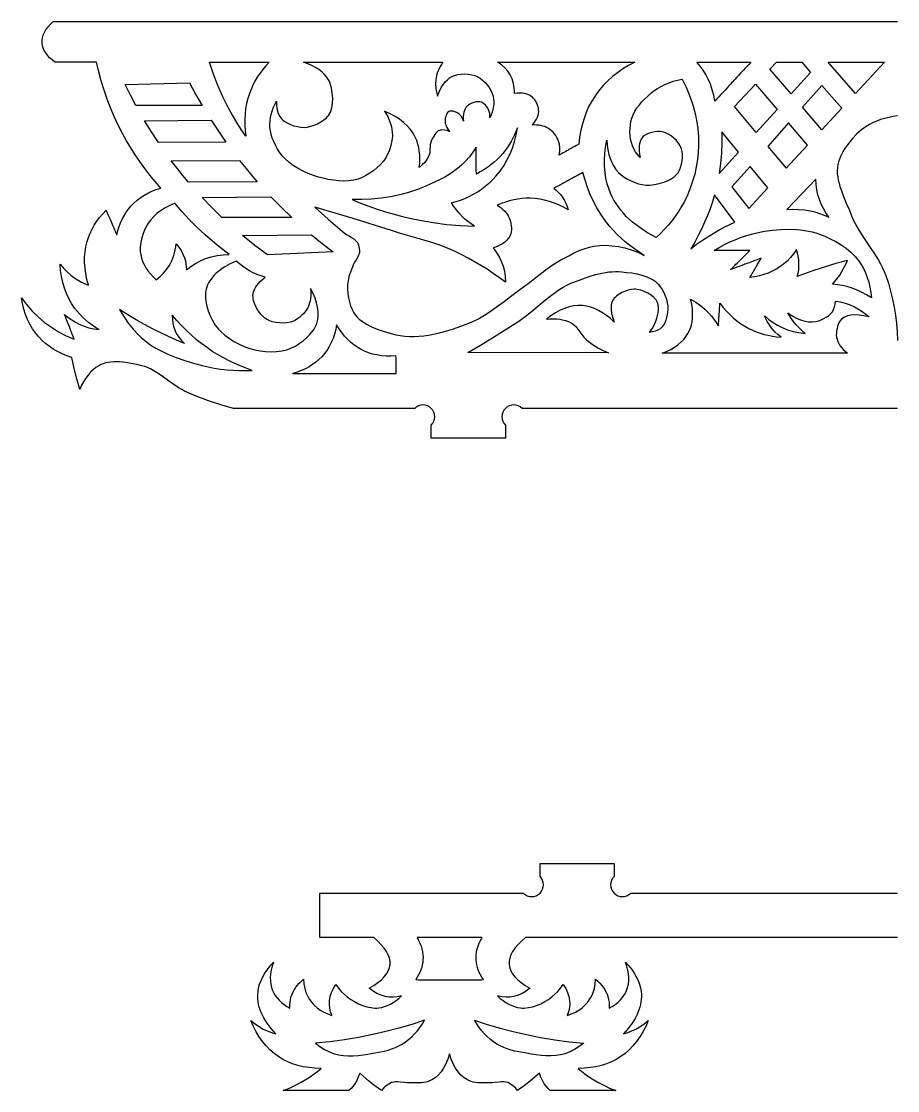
# Model space of a CAD drawing. Header units: millimetres. Extents: x 189 to 581, y 67 to 416.
# Drawn here: x 299.5 to 388.2, y 67.2 to 175.5 of the extents above; entities that cross this region are included whole.
import ezdxf

# ---------------------------------------------------------------- set-up
doc = ezdxf.new("R2010")
doc.units = ezdxf.units.MM
doc.layers.get('0').update_dxf_attribs({"linetype": 'CONTINUOUS', "true_color": 0xffffff})

msp = doc.modelspace()

# ---------------------------------------------------------------- linework, layer by layer
at = {"linetype": 'CONTINUOUS', "true_color": 0xffffff}
for points in [[(388.22, 136.28), (350.19, 136.28), (350, 136.43), (349.79, 136.54), (349.57, 136.61), (349.35, 136.63), (349.12, 136.61), (348.9, 136.54), (348.69, 136.43), (348.5, 136.28), (348.35, 136.09), (348.24, 135.89), (348.18, 135.67), (348.16, 135.44), (348.18, 135.21), (348.24, 134.99), (348.35, 134.79), (348.5, 134.6), (348.5, 134.6), (348.5, 133.28), (341, 133.28), (341, 134.6), (341.16, 134.79), (341.27, 134.99), (341.33, 135.21), (341.35, 135.44), (341.33, 135.67), (341.27, 135.89), (341.16, 136.09), (341, 136.28), (340.82, 136.43), (340.61, 136.54), (340.39, 136.61), (340.16, 136.63), (339.94, 136.61), (339.71, 136.54), (339.51, 136.43), (339.32, 136.28), (339.32, 136.28), (320.97, 136.28), (319.69, 136.63), (318.44, 137.04), (317.21, 137.51), (316.02, 138.04), (315.74, 138.19), (315.46, 138.34), (314.93, 138.69), (314.41, 139.06), (313.89, 139.44), (313.36, 139.81), (312.83, 140.13), (312.56, 140.28), (312.28, 140.41), (312, 140.52), (311.71, 140.6), (311.18, 140.73), (310.61, 140.84), (310.03, 140.93), (309.44, 140.99), (308.86, 140.99), (308.57, 140.97), (308.3, 140.94), (308.04, 140.88), (307.79, 140.81), (307.55, 140.72), (307.33, 140.6), (307.04, 140.41), (306.76, 140.19), (306.5, 139.94), (306.25, 139.65), (306.02, 139.34), (305.8, 138.99), (305.6, 138.62), (305.41, 138.21), (305.11, 139.27), (304.85, 140.33), (304.62, 141.44), (304.11, 141.62), (303.62, 141.82), (303.16, 142.05), (302.72, 142.29), (302.32, 142.57), (301.93, 142.86), (301.58, 143.18), (301.25, 143.52), (300.92, 143.92), (300.62, 144.34), (300.35, 144.8), (300.12, 145.28), (299.92, 145.79), (299.74, 146.33), (299.6, 146.89), (299.5, 147.49), (300.03, 146.79), (300.59, 146.14), (301.2, 145.54), (301.85, 144.99), (302.54, 144.49), (303.27, 144.04), (304.04, 143.64), (304.85, 143.29), (304.74, 143.57), (304.65, 143.8), (304.58, 143.99), (304.52, 144.14), (304.47, 144.27), (304.43, 144.37), (304.36, 144.53), (304.3, 144.7), (304.26, 144.8), (304.21, 144.92), (304.15, 145.07), (304.08, 145.26), (303.99, 145.5), (303.88, 145.78), (304.23, 145.49), (304.59, 145.24), (304.97, 145.01), (305.36, 144.81), (305.84, 144.61), (306.34, 144.45), (306.85, 144.33), (307.39, 144.26), (307.01, 144.48), (306.65, 144.72), (306.31, 144.98), (305.98, 145.24), (305.68, 145.52), (305.4, 145.81), (305.13, 146.12), (304.88, 146.43), (304.57, 146.9), (304.29, 147.4), (304.05, 147.92), (303.85, 148.46), (303.69, 149.03), (303.56, 149.63), (303.47, 150.25), (303.42, 150.89), (303.76, 150.49), (304.13, 150.12), (304.51, 149.78), (304.92, 149.47), (305.25, 149.26), (305.59, 149.07), (305.94, 148.9), (306.31, 148.74), (306.14, 149.33), (306.02, 149.91), (305.94, 150.48), (305.9, 151.04), (305.9, 151.59), (305.94, 152.12), (306.03, 152.65), (306.15, 153.16), (306.29, 153.59), (306.46, 154.01), (306.65, 154.42), (306.88, 154.82), (307.14, 155.22), (307.42, 155.6), (307.73, 155.98), (308.08, 156.36), (308.2, 156.07), (308.3, 155.84), (308.38, 155.65), (308.45, 155.5), (308.5, 155.37), (308.54, 155.27), (308.62, 155.11), (308.69, 154.94), (308.73, 154.84), (308.78, 154.71), (308.85, 154.56), (308.93, 154.37), (309.03, 154.14), (309.15, 153.86), (309.26, 154.28), (309.39, 154.68), (309.54, 155.07), (309.71, 155.44), (309.9, 155.79), (310.1, 156.13), (310.33, 156.44), (310.58, 156.74), (310.87, 157.05), (311.19, 157.33), (311.54, 157.6), (311.9, 157.84), (312.3, 158.06), (312.71, 158.26), (313.15, 158.43), (313.61, 158.59), (313.05, 159.24), (312.51, 159.9), (311.99, 160.57), (311.49, 161.26), (311.02, 161.95), (310.57, 162.66), (310.14, 163.38), (309.73, 164.12), (309.3, 164.96), (308.9, 165.82), (308.53, 166.7), (308.18, 167.59), (307.87, 168.5), (307.59, 169.42), (307.33, 170.36), (307.11, 171.32), (302.9, 171.32), (302.62, 171.55), (302.36, 171.78), (302.15, 172.02), (301.97, 172.26), (301.82, 172.5), (301.71, 172.74), (301.64, 172.99), (301.6, 173.24), (301.6, 173.51), (301.63, 173.78), (301.71, 174.05), (301.83, 174.32), (301.99, 174.6), (302.19, 174.88), (302.44, 175.17), (302.72, 175.45), (388.22, 175.45)], [(322.23, 163.82), (321.75, 164.52), (321.3, 165.23), (320.88, 165.95), (320.47, 166.68), (319.91, 167.8), (319.4, 168.95), (318.94, 170.12), (318.54, 171.32), (324.58, 171.32), (324.24, 170.95), (323.93, 170.57), (323.65, 170.19), (323.38, 169.8), (323.15, 169.39), (322.93, 168.99), (322.75, 168.57), (322.58, 168.14), (322.42, 167.64), (322.3, 167.13), (322.2, 166.6), (322.14, 166.07), (322.12, 165.52), (322.12, 164.97), (322.16, 164.4), (322.23, 163.82), (322.23, 163.82), (322.23, 163.82)], [(341.63, 167.87), (341.76, 168.22), (341.9, 168.55), (342.06, 168.85), (342.23, 169.11), (342.42, 169.35), (342.63, 169.55), (342.85, 169.73), (343.08, 169.87), (343.36, 169.99), (343.68, 170.07), (344.02, 170.11), (344.38, 170.13), (344.74, 170.11), (345.09, 170.05), (345.41, 169.97), (345.7, 169.85), (345.95, 169.7), (346.2, 169.51), (346.44, 169.28), (346.66, 169.02), (346.86, 168.75), (347.03, 168.46), (347.16, 168.17), (347.25, 167.88), (347.3, 167.63), (347.33, 167.37), (347.32, 167.11), (347.3, 166.84), (347.24, 166.56), (347.17, 166.27), (347.07, 165.98), (346.94, 165.68), (346.94, 165.91), (346.92, 166.13), (346.87, 166.34), (346.79, 166.53), (346.66, 166.76), (346.49, 166.97), (346.29, 167.15), (346.19, 167.22), (346.09, 167.27), (345.92, 167.32), (345.73, 167.32), (345.53, 167.3), (345.32, 167.25), (345.11, 167.17), (344.92, 167.08), (344.76, 166.98), (344.62, 166.86), (344.51, 166.74), (344.42, 166.59), (344.35, 166.43), (344.29, 166.25), (344.26, 166.05), (344.24, 165.84), (344.23, 165.61), (344.25, 165.36), (344.15, 165.63), (344.03, 165.85), (343.87, 166.04), (343.69, 166.18), (343.59, 166.23), (343.48, 166.28), (343.22, 166.35), (343.09, 166.37), (342.97, 166.37), (342.86, 166.36), (342.77, 166.33), (342.68, 166.26), (342.61, 166.17), (342.55, 166.06), (342.5, 165.93), (342.42, 165.66), (342.4, 165.52), (342.4, 165.4), (342.4, 165.26), (342.42, 165.12), (342.46, 164.98), (342.51, 164.84), (342.58, 164.7), (342.67, 164.56), (342.77, 164.42), (342.89, 164.29), (342.6, 164.4), (342.33, 164.46), (342.08, 164.47), (341.85, 164.42), (341.71, 164.36), (341.58, 164.26), (341.47, 164.14), (341.36, 164), (341.16, 163.68), (341, 163.37), (340.94, 163.19), (340.9, 162.99), (340.88, 162.78), (340.87, 162.57), (340.86, 162.36), (340.84, 162.15), (340.8, 161.96), (340.73, 161.77), (340.56, 161.47), (340.34, 161.18), (340.09, 160.92), (339.79, 160.67), (339.83, 161.1), (339.84, 161.52), (339.83, 161.92), (339.79, 162.31), (339.73, 162.68), (339.64, 163.04), (339.53, 163.39), (339.38, 163.72), (339.16, 164.13), (338.88, 164.52), (338.56, 164.89), (338.2, 165.23), (337.79, 165.55), (337.33, 165.84), (336.83, 166.11), (336.28, 166.35), (336.44, 166.09), (336.59, 165.83), (336.71, 165.56), (336.82, 165.3), (336.9, 165.03), (336.97, 164.77), (337.02, 164.5), (337.05, 164.23), (337.06, 163.91), (337.03, 163.58), (336.98, 163.24), (336.91, 162.9), (336.81, 162.57), (336.69, 162.24), (336.55, 161.94), (336.4, 161.66), (336.16, 161.3), (335.87, 160.96), (335.53, 160.65), (335.17, 160.35), (334.79, 160.09), (334.39, 159.85), (333.99, 159.66), (333.59, 159.5), (333.13, 159.38), (332.64, 159.31), (332.13, 159.29), (331.61, 159.31), (331.09, 159.37), (330.57, 159.46), (330.07, 159.57), (329.59, 159.69), (329.07, 159.86), (328.54, 160.06), (328.02, 160.29), (327.51, 160.56), (327.02, 160.86), (326.57, 161.2), (326.17, 161.56), (325.99, 161.76), (325.82, 161.96), (325.61, 162.26), (325.4, 162.58), (325.22, 162.92), (325.05, 163.28), (324.9, 163.64), (324.79, 164.01), (324.71, 164.37), (324.67, 164.73), (324.66, 165.06), (324.68, 165.38), (324.72, 165.71), (324.79, 166.04), (324.88, 166.38), (325, 166.71), (325.15, 167.05), (325.32, 167.39), (325.33, 166.93), (325.39, 166.51), (325.5, 166.14), (325.67, 165.81), (325.76, 165.68), (325.86, 165.57), (325.98, 165.46), (326.12, 165.35), (326.42, 165.17), (326.75, 165.01), (327.1, 164.89), (327.46, 164.8), (327.8, 164.75), (328.13, 164.73), (328.45, 164.76), (328.79, 164.84), (329.15, 164.95), (329.49, 165.1), (329.82, 165.28), (330.12, 165.48), (330.38, 165.7), (330.49, 165.81), (330.59, 165.93), (330.7, 166.09), (330.79, 166.28), (330.86, 166.48), (330.92, 166.71), (331, 167.18), (331.02, 167.69), (330.98, 168.2), (330.9, 168.7), (330.84, 168.93), (330.77, 169.15), (330.68, 169.36), (330.59, 169.54), (330.4, 169.83), (330.17, 170.1), (329.91, 170.35), (329.61, 170.58), (329.28, 170.79), (328.9, 170.99), (328.49, 171.16), (328.05, 171.32), (342.17, 171.32), (342.03, 171.1), (341.9, 170.88), (341.79, 170.66), (341.69, 170.44), (341.6, 170.22), (341.54, 169.99), (341.48, 169.77), (341.45, 169.54), (341.42, 169.13), (341.45, 168.71), (341.52, 168.29), (341.63, 167.87), (341.63, 167.87), (341.63, 167.87)], [(355.93, 163.02), (355.71, 162.89), (355.52, 162.79), (355.37, 162.71), (355.25, 162.64), (355.15, 162.59), (355.07, 162.54), (354.94, 162.47), (354.81, 162.39), (354.73, 162.35), (354.63, 162.29), (354.51, 162.23), (354.36, 162.14), (354.17, 162.04), (353.95, 161.91), (354.01, 162.3), (354.02, 162.66), (353.98, 163.01), (353.89, 163.34), (353.82, 163.53), (353.72, 163.71), (353.61, 163.89), (353.48, 164.06), (353.33, 164.23), (353.18, 164.38), (353.02, 164.51), (352.86, 164.62), (352.68, 164.72), (352.5, 164.8), (352.31, 164.86), (352.1, 164.91), (351.89, 164.94), (351.67, 164.96), (351.44, 164.97), (351.2, 164.95), (351.37, 165.15), (351.52, 165.35), (351.64, 165.55), (351.74, 165.75), (351.81, 165.95), (351.86, 166.14), (351.88, 166.34), (351.87, 166.53), (351.85, 166.69), (351.8, 166.86), (351.74, 167.04), (351.66, 167.21), (351.57, 167.37), (351.47, 167.52), (351.36, 167.66), (351.24, 167.77), (351.08, 167.9), (350.89, 168.01), (350.69, 168.09), (350.47, 168.15), (350.24, 168.19), (349.98, 168.2), (349.71, 168.19), (349.42, 168.16), (349.42, 168.43), (349.4, 168.69), (349.37, 168.94), (349.32, 169.18), (349.26, 169.41), (349.18, 169.63), (349.09, 169.85), (348.98, 170.05), (348.74, 170.41), (348.44, 170.74), (348.1, 171.04), (347.7, 171.32), (361.6, 171.32), (360.98, 170.99), (360.4, 170.64), (359.86, 170.26), (359.34, 169.86), (358.87, 169.44), (358.43, 168.99), (358.02, 168.52), (357.65, 168.02), (357.31, 167.49), (357, 166.93), (356.73, 166.34), (356.5, 165.73), (356.3, 165.09), (356.14, 164.43), (356.02, 163.74), (355.93, 163.02), (355.93, 163.02), (355.93, 163.02)], [(369.7, 167.38), (369.6, 167.97), (369.45, 168.54), (369.26, 169.09), (369.03, 169.62), (368.79, 170.07), (368.52, 170.5), (368.21, 170.92), (367.88, 171.32), (373.36, 171.32), (373.14, 171.08), (372.94, 170.87), (372.76, 170.68), (372.6, 170.5), (372.46, 170.34), (372.32, 170.2), (372.1, 169.96), (371.92, 169.77), (371.77, 169.61), (371.65, 169.47), (371.53, 169.35), (371.41, 169.22), (371.29, 169.09), (371.14, 168.93), (370.96, 168.73), (370.74, 168.49), (370.61, 168.35), (370.46, 168.2), (370.3, 168.02), (370.12, 167.83), (369.92, 167.62), (369.7, 167.38), (369.7, 167.38), (369.7, 167.38)], [(378.51, 171.32), (379.4, 170.29), (377.44, 168.12), (375.29, 170.63), (375.94, 171.32), (378.51, 171.32), (378.51, 171.32), (378.51, 171.32)], [(383.94, 168.14), (381.2, 171.32), (386.9, 171.32), (383.94, 168.14), (383.94, 168.14), (383.94, 168.14)], [(317.79, 166.94), (311.1, 166.94), (310.55, 168), (310.01, 169.08), (316.51, 169.23), (317.14, 168.08), (317.79, 166.94), (317.79, 166.94), (317.79, 166.94)], [(362.14, 161.68), (361.9, 161.96), (361.69, 162.25), (361.52, 162.55), (361.37, 162.86), (361.26, 163.19), (361.18, 163.53), (361.13, 163.89), (361.12, 164.25), (361.13, 164.62), (361.16, 164.98), (361.22, 165.32), (361.31, 165.65), (361.44, 166), (361.61, 166.35), (361.82, 166.69), (362.07, 167.01), (362.33, 167.32), (362.61, 167.62), (362.91, 167.9), (363.2, 168.15), (363.54, 168.41), (363.89, 168.65), (364.27, 168.87), (364.66, 169.06), (365.07, 169.24), (365.49, 169.39), (365.94, 169.52), (366.4, 169.62), (366.81, 168.79), (367.16, 167.95), (367.45, 167.11), (367.69, 166.28), (367.87, 165.44), (367.99, 164.6), (368.06, 163.76), (368.07, 162.93), (368.03, 162.2), (367.95, 161.47), (367.83, 160.73), (367.67, 160), (367.46, 159.27), (367.22, 158.56), (366.94, 157.88), (366.63, 157.22), (366.35, 156.72), (366.06, 156.24), (365.74, 155.77), (365.39, 155.3), (365.02, 154.85), (364.63, 154.41), (364.22, 153.99), (363.78, 153.57), (363.33, 153.81), (362.9, 154.05), (362.49, 154.31), (362.1, 154.58), (361.73, 154.85), (361.38, 155.13), (361.05, 155.42), (360.74, 155.72), (360.45, 156.03), (360.19, 156.35), (359.94, 156.68), (359.71, 157.01), (359.5, 157.35), (359.31, 157.71), (359.15, 158.07), (359, 158.44), (358.82, 159), (358.68, 159.58), (358.59, 160.17), (358.54, 160.79), (358.54, 161.42), (358.57, 162.08), (358.65, 162.75), (358.78, 163.44), (358.81, 162.93), (358.88, 162.44), (358.97, 161.99), (359.11, 161.56), (359.27, 161.17), (359.47, 160.81), (359.7, 160.47), (359.96, 160.17), (360.23, 159.93), (360.54, 159.7), (360.87, 159.49), (361.24, 159.3), (361.61, 159.14), (361.99, 159.02), (362.36, 158.93), (362.72, 158.89), (363.14, 158.89), (363.6, 158.94), (364.08, 159.03), (364.55, 159.17), (364.99, 159.35), (365.2, 159.46), (365.4, 159.58), (365.57, 159.7), (365.73, 159.84), (365.87, 159.98), (365.99, 160.14), (366.12, 160.39), (366.24, 160.68), (366.33, 160.99), (366.4, 161.33), (366.44, 161.66), (366.44, 161.99), (366.41, 162.3), (366.34, 162.57), (366.28, 162.71), (366.21, 162.85), (366.04, 163.12), (365.82, 163.39), (365.56, 163.64), (365.29, 163.86), (365, 164.05), (364.7, 164.19), (364.56, 164.24), (364.42, 164.27), (364.18, 164.3), (363.91, 164.3), (363.63, 164.27), (363.34, 164.21), (363.07, 164.14), (362.82, 164.03), (362.6, 163.91), (362.43, 163.76), (362.3, 163.59), (362.19, 163.39), (362.11, 163.16), (362.06, 162.92), (362.04, 162.64), (362.05, 162.35), (362.08, 162.02), (362.14, 161.68), (362.14, 161.68), (362.14, 161.68)], [(373.84, 169.1), (376.01, 166.54), (373.9, 164.21), (371.7, 166.85), (373.84, 169.1), (373.84, 169.1), (373.84, 169.1)], [(380.54, 164.47), (378.59, 166.76), (380.56, 168.97), (382.58, 166.67), (380.54, 164.47), (380.54, 164.47), (380.54, 164.47)], [(388.22, 165.88), (387.77, 165.82), (387.33, 165.74), (386.91, 165.64), (386.5, 165.52), (386.11, 165.37), (385.73, 165.21), (385.37, 165.02), (385.02, 164.82), (384.78, 164.65), (384.55, 164.47), (384.31, 164.27), (384.08, 164.06), (383.64, 163.6), (383.23, 163.11), (382.87, 162.58), (382.71, 162.31), (382.56, 162.04), (382.43, 161.77), (382.32, 161.5), (382.23, 161.23), (382.17, 160.96), (382.12, 160.66), (382.1, 160.35), (382.11, 160.04), (382.15, 159.72), (382.21, 159.39), (382.29, 159.07), (382.38, 158.73), (382.49, 158.4), (382.75, 157.73), (383.02, 157.06), (383.3, 156.41), (383.56, 155.78), (383.73, 155.38), (383.92, 154.99), (384.13, 154.61), (384.35, 154.23), (384.82, 153.49), (385.31, 152.76), (385.81, 152.03), (386.27, 151.28), (386.48, 150.9), (386.68, 150.52), (386.86, 150.13), (387.02, 149.73), (387.28, 148.95), (387.51, 148.16), (387.71, 147.35), (387.88, 146.54), (388.01, 145.71), (388.11, 144.87), (388.18, 144.02), (388.22, 143.15)], [(320.2, 163.24), (313.38, 163.18), (312.67, 164.27), (311.98, 165.39), (318.71, 165.45), (319.44, 164.33), (320.2, 163.24), (320.2, 163.24), (320.2, 163.24)], [(349.72, 164.69), (349.43, 163.97), (349.08, 163.3), (348.69, 162.67), (348.24, 162.08), (347.96, 161.77), (347.67, 161.47), (347.36, 161.19), (347.03, 160.93), (346.69, 160.67), (346.33, 160.43), (345.96, 160.21), (345.57, 160), (345.57, 160.16), (345.56, 160.31), (345.56, 160.56), (345.56, 160.77), (345.56, 160.93), (345.56, 161.07), (345.56, 161.18), (345.56, 161.27), (345.56, 161.36), (345.56, 161.44), (345.56, 161.54), (345.56, 161.65), (345.56, 161.78), (345.56, 161.95), (345.56, 162.15), (345.56, 162.41), (345.56, 162.55), (345.56, 162.71), (345.22, 162.22), (344.86, 161.76), (344.47, 161.32), (344.06, 160.91), (343.67, 160.57), (343.26, 160.25), (342.82, 159.96), (342.36, 159.69), (341.89, 159.44), (341.41, 159.21), (340.46, 158.77), (339.59, 158.43), (338.7, 158.13), (337.8, 157.89), (336.87, 157.69), (335.93, 157.55), (334.96, 157.45), (333.98, 157.41), (332.98, 157.42), (333.82, 157.07), (334.67, 156.75), (335.52, 156.46), (336.37, 156.18), (337.23, 155.93), (338.09, 155.71), (338.96, 155.5), (339.84, 155.32), (341.2, 155.09), (342.57, 154.91), (343.96, 154.79), (345.36, 154.72), (345.03, 154.95), (344.71, 155.19), (344.41, 155.45), (344.13, 155.72), (343.84, 156.04), (343.56, 156.38), (343.3, 156.73), (343.06, 157.1), (343.52, 157.22), (343.97, 157.37), (344.4, 157.53), (344.82, 157.72), (345.2, 157.92), (345.58, 158.13), (345.94, 158.37), (346.29, 158.63), (346.63, 158.91), (346.96, 159.19), (347.26, 159.49), (347.55, 159.8), (347.96, 160.3), (348.33, 160.83), (348.66, 161.4), (348.96, 161.99), (349.21, 162.62), (349.42, 163.28), (349.59, 163.97), (349.72, 164.69), (349.72, 164.69), (349.72, 164.69)], [(379.1, 162.93), (377.18, 165.17), (375.08, 162.8), (376.92, 160.59), (379.1, 162.93), (379.1, 162.93), (379.1, 162.93)], [(370.15, 160.05), (372.1, 162.22), (370.41, 164.26), (370.42, 163.19), (370.38, 162.13), (370.29, 161.08), (370.15, 160.05), (370.15, 160.05), (370.15, 160.05)], [(323.38, 159.22), (316.43, 159.17), (315.86, 159.85), (315.26, 160.59), (314.68, 161.35), (321.59, 161.37), (322.25, 160.55), (322.93, 159.73), (323.38, 159.22), (323.38, 159.22), (323.38, 159.22)], [(356.36, 160.16), (356.19, 160.07), (356.03, 159.98), (355.88, 159.9), (355.75, 159.83), (355.53, 159.71), (355.35, 159.61), (355.21, 159.53), (355.09, 159.47), (354.99, 159.41), (354.89, 159.36), (354.8, 159.31), (354.7, 159.26), (354.58, 159.19), (354.43, 159.11), (354.25, 159.01), (354.03, 158.89), (353.9, 158.82), (353.76, 158.74), (353.6, 158.66), (353.42, 158.56), (353.66, 158.36), (353.87, 158.15), (354.07, 157.92), (354.25, 157.68), (354.44, 157.38), (354.61, 157.06), (354.75, 156.72), (354.87, 156.37), (354.39, 156.64), (353.91, 156.87), (353.44, 157.06), (352.96, 157.23), (352.47, 157.36), (351.99, 157.45), (351.51, 157.52), (351.02, 157.55), (350.6, 157.55), (350.19, 157.52), (349.77, 157.47), (349.35, 157.39), (348.93, 157.3), (348.5, 157.17), (348.08, 157.02), (347.66, 156.85), (347.87, 156.72), (348.07, 156.58), (348.25, 156.43), (348.41, 156.28), (348.55, 156.11), (348.68, 155.94), (348.79, 155.76), (348.88, 155.57), (348.96, 155.39), (349.01, 155.19), (349.06, 154.98), (349.09, 154.77), (349.11, 154.55), (349.11, 154.34), (349.09, 154.15), (349.04, 153.97), (348.95, 153.73), (348.82, 153.51), (348.65, 153.31), (348.45, 153.12), (348.2, 152.95), (347.92, 152.79), (347.61, 152.65), (347.25, 152.53), (347.5, 152.21), (347.72, 151.88), (347.92, 151.54), (348.08, 151.19), (348.27, 150.69), (348.4, 150.17), (348.48, 149.63), (348.5, 149.06), (347.9, 149.51), (347.28, 149.94), (346.66, 150.36), (346.03, 150.75), (345.39, 151.13), (344.74, 151.49), (344.09, 151.83), (343.42, 152.16), (342.65, 152.49), (341.86, 152.79), (341.05, 153.07), (340.24, 153.32), (338.6, 153.79), (337.78, 154.03), (336.96, 154.28), (333.09, 155.49), (329.2, 156.66), (330.57, 155.43), (331.97, 154.22), (332.19, 154.05), (332.43, 153.9), (332.68, 153.75), (332.93, 153.59), (333.16, 153.43), (333.36, 153.26), (333.52, 153.06), (333.58, 152.95), (333.63, 152.83), (333.68, 152.65), (333.71, 152.46), (333.72, 152.27), (333.72, 152.08), (333.69, 151.93), (333.64, 151.79), (333.57, 151.64), (333.49, 151.5), (333.32, 151.23), (333.24, 151.08), (333.17, 150.94), (332.98, 150.51), (332.81, 150.07), (332.66, 149.63), (332.61, 149.41), (332.57, 149.19), (332.53, 148.78), (332.52, 148.36), (332.55, 147.93), (332.62, 147.49), (332.71, 147.07), (332.83, 146.67), (332.99, 146.29), (333.17, 145.96), (333.32, 145.73), (333.5, 145.52), (333.71, 145.33), (333.94, 145.14), (334.19, 144.97), (334.45, 144.81), (335.02, 144.52), (335.62, 144.27), (336.23, 144.06), (336.84, 143.89), (337.41, 143.74), (337.86, 143.65), (338.32, 143.59), (338.79, 143.56), (339.27, 143.56), (339.75, 143.58), (340.24, 143.63), (340.73, 143.7), (341.22, 143.79), (341.71, 143.9), (342.2, 144.02), (343.16, 144.31), (344.09, 144.63), (344.98, 144.99), (345.34, 145.15), (345.7, 145.33), (346.39, 145.72), (347.06, 146.16), (347.72, 146.63), (348.38, 147.12), (349.03, 147.62), (349.68, 148.11), (350.33, 148.59), (350.81, 148.93), (351.27, 149.29), (352.19, 150.01), (352.66, 150.36), (353.13, 150.7), (353.62, 151.02), (354.12, 151.31), (354.92, 151.74), (355.33, 151.95), (355.75, 152.15), (356.17, 152.32), (356.59, 152.48), (357.01, 152.61), (357.44, 152.7), (358.06, 152.77), (358.69, 152.79), (359.32, 152.75), (359.96, 152.67), (360.6, 152.52), (361.25, 152.33), (361.9, 152.08), (362.56, 151.77), (362.05, 152.09), (361.56, 152.42), (361.09, 152.77), (360.64, 153.13), (360.21, 153.51), (359.79, 153.91), (359.4, 154.32), (359.03, 154.74), (358.58, 155.33), (358.16, 155.94), (357.77, 156.57), (357.42, 157.24), (357.1, 157.93), (356.82, 158.65), (356.57, 159.39), (356.36, 160.16), (356.36, 160.16), (356.36, 160.16)], [(375.08, 158.61), (373.28, 160.78), (371.43, 158.7), (373.14, 156.53), (375.08, 158.61), (375.08, 158.61), (375.08, 158.61)], [(381.24, 155.65), (380.95, 156.07), (380.7, 156.51), (380.49, 156.95), (380.31, 157.41), (380.15, 157.91), (380.04, 158.42), (379.96, 158.95), (379.92, 159.48), (377, 156.4), (377.6, 156.44), (378.2, 156.43), (378.79, 156.38), (379.38, 156.28), (379.85, 156.17), (380.32, 156.02), (380.78, 155.85), (381.24, 155.65), (381.24, 155.65), (381.24, 155.65)], [(315.03, 157.04), (314.52, 156.82), (314.06, 156.58), (313.64, 156.32), (313.26, 156.03), (312.91, 155.72), (312.61, 155.38), (312.34, 155.02), (312.11, 154.64), (311.96, 154.33), (311.83, 153.99), (311.72, 153.64), (311.63, 153.27), (311.57, 152.9), (311.54, 152.53), (311.54, 152.17), (311.58, 151.84), (311.66, 151.5), (311.77, 151.16), (311.92, 150.84), (312.1, 150.52), (312.31, 150.2), (312.56, 149.9), (312.84, 149.59), (313.16, 149.3), (313.55, 149.62), (313.89, 149.96), (314.2, 150.33), (314.46, 150.72), (314.6, 150.96), (314.73, 151.22), (314.84, 151.48), (314.93, 151.75), (315.01, 152.03), (315.08, 152.32), (315.12, 152.62), (315.16, 152.93), (315.44, 152.6), (315.67, 152.26), (315.86, 151.89), (316.01, 151.52), (316.1, 151.23), (316.15, 150.93), (316.19, 150.63), (316.2, 150.31), (316.66, 150.66), (317.14, 150.96), (317.64, 151.22), (318.15, 151.44), (318.72, 151.62), (319.32, 151.75), (319.93, 151.83), (320.55, 151.86), (319.31, 152.82), (318.12, 153.84), (317.31, 154.6), (316.52, 155.38), (315.76, 156.2), (315.03, 157.04), (315.03, 157.04), (315.03, 157.04)], [(326.88, 155.62), (319.81, 155.62), (318.79, 156.61), (317.8, 157.63), (324.77, 157.7), (325.81, 156.65), (326.88, 155.62), (326.88, 155.62), (326.88, 155.62)], [(367.28, 152.44), (367.87, 152.89), (368.47, 153.32), (369.09, 153.72), (369.72, 154.1), (370.22, 154.38), (370.72, 154.65), (371.23, 154.9), (371.74, 155.13), (369.67, 157.9), (369.46, 157.19), (369.23, 156.49), (368.97, 155.8), (368.68, 155.12), (368.37, 154.44), (368.03, 153.77), (367.67, 153.1), (367.28, 152.44), (367.28, 152.44), (367.28, 152.44)], [(331.05, 152.12), (324.43, 151.81), (323.14, 152.78), (321.89, 153.78), (328.86, 153.86), (329.94, 152.98), (331.05, 152.12), (331.05, 152.12), (331.05, 152.12)], [(383.13, 151.26), (381.95, 150.94), (380.79, 150.58), (379.42, 150.13), (378.06, 149.62), (378.14, 149.97), (378.2, 150.31), (378.22, 150.66), (378.22, 151), (378.2, 151.34), (378.15, 151.68), (378.07, 152.01), (377.97, 152.35), (377.67, 151.93), (377.36, 151.54), (377.02, 151.19), (376.65, 150.87), (376.3, 150.61), (375.92, 150.37), (375.53, 150.16), (375.11, 149.98), (374.68, 149.82), (374.22, 149.69), (373.75, 149.6), (373.26, 149.53), (373.39, 149.75), (373.5, 149.93), (373.58, 150.08), (373.65, 150.2), (373.71, 150.3), (373.76, 150.37), (373.83, 150.5), (373.91, 150.63), (373.96, 150.71), (374.01, 150.81), (374.08, 150.93), (374.17, 151.08), (374.28, 151.26), (374.41, 151.48), (374.22, 151.41), (374.06, 151.35), (373.9, 151.29), (373.77, 151.24), (373.53, 151.16), (373.34, 151.09), (373.19, 151.03), (373.06, 150.98), (372.95, 150.94), (372.85, 150.9), (372.76, 150.87), (372.65, 150.83), (372.52, 150.78), (372.37, 150.72), (372.18, 150.65), (371.94, 150.57), (371.81, 150.52), (371.65, 150.46), (371.49, 150.4), (371.3, 150.33), (371.52, 150.55), (371.71, 150.73), (371.85, 150.87), (371.97, 150.99), (372.07, 151.08), (372.15, 151.16), (372.28, 151.29), (372.41, 151.42), (372.49, 151.5), (372.58, 151.59), (372.7, 151.71), (372.85, 151.85), (373.03, 152.03), (373.26, 152.25), (373.04, 152.25), (372.84, 152.25), (372.67, 152.25), (372.51, 152.25), (372.36, 152.25), (372.23, 152.25), (372.01, 152.25), (371.83, 152.26), (371.69, 152.26), (371.56, 152.26), (371.44, 152.26), (371.33, 152.26), (371.2, 152.26), (371.06, 152.26), (370.88, 152.26), (370.66, 152.26), (370.53, 152.26), (370.38, 152.26), (370.22, 152.26), (370.05, 152.26), (369.85, 152.26), (369.63, 152.26), (370.16, 152.57), (370.69, 152.86), (371.23, 153.13), (371.77, 153.36), (372.31, 153.58), (372.86, 153.76), (373.41, 153.92), (373.97, 154.06), (374.75, 154.21), (375.54, 154.32), (376.36, 154.4), (377.18, 154.42), (377.99, 154.39), (378.39, 154.35), (378.79, 154.3), (379.18, 154.23), (379.56, 154.15), (379.93, 154.04), (380.3, 153.92), (380.84, 153.71), (381.4, 153.46), (381.95, 153.17), (382.49, 152.85), (383, 152.5), (383.47, 152.11), (383.69, 151.91), (383.9, 151.69), (384.09, 151.47), (384.26, 151.25), (384.53, 150.85), (384.76, 150.43), (384.96, 149.99), (385.14, 149.53), (385.29, 149.05), (385.41, 148.54), (385.5, 148.01), (385.56, 147.46), (385.07, 147.77), (384.57, 148.05), (384.05, 148.28), (383.53, 148.48), (383.07, 148.61), (382.6, 148.72), (382.12, 148.8), (381.63, 148.85), (382.01, 149.3), (382.36, 149.78), (382.58, 150.13), (382.78, 150.5), (382.96, 150.87), (383.13, 151.26), (383.13, 151.26), (383.13, 151.26)], [(324.19, 149.56), (323.77, 149.69), (323.36, 149.85), (322.97, 150.02), (322.59, 150.22), (322.24, 150.43), (321.9, 150.67), (321.57, 150.92), (321.25, 151.19), (320.94, 151.05), (320.64, 150.9), (320.35, 150.76), (320.09, 150.6), (319.84, 150.44), (319.61, 150.28), (319.39, 150.11), (319.19, 149.94), (319.01, 149.76), (318.85, 149.57), (318.7, 149.38), (318.57, 149.19), (318.45, 148.99), (318.35, 148.78), (318.27, 148.57), (318.21, 148.36), (318.17, 148.17), (318.14, 147.97), (318.14, 147.54), (318.19, 147.09), (318.29, 146.63), (318.42, 146.17), (318.59, 145.73), (318.78, 145.31), (318.98, 144.94), (319.13, 144.71), (319.29, 144.5), (319.47, 144.29), (319.67, 144.09), (320.1, 143.7), (320.57, 143.35), (321.07, 143.03), (321.6, 142.76), (322.12, 142.53), (322.64, 142.35), (323.14, 142.22), (323.67, 142.12), (324.23, 142.05), (324.79, 142.02), (325.34, 142.04), (325.88, 142.11), (326.39, 142.22), (326.63, 142.3), (326.86, 142.4), (327.24, 142.6), (327.63, 142.84), (328.02, 143.12), (328.38, 143.44), (328.72, 143.78), (329.01, 144.14), (329.13, 144.32), (329.24, 144.51), (329.33, 144.7), (329.4, 144.88), (329.5, 145.27), (329.54, 145.67), (329.54, 146.09), (329.49, 146.52), (329.39, 146.97), (329.24, 147.43), (329.03, 147.91), (328.78, 148.41), (328.81, 148.15), (328.82, 147.89), (328.81, 147.65), (328.78, 147.41), (328.74, 147.18), (328.68, 146.96), (328.61, 146.74), (328.52, 146.54), (328.39, 146.32), (328.25, 146.11), (328.08, 145.9), (327.89, 145.71), (327.69, 145.53), (327.48, 145.37), (327.26, 145.23), (327.05, 145.12), (326.73, 145.02), (326.39, 144.95), (326.02, 144.92), (325.64, 144.93), (325.26, 144.97), (324.9, 145.05), (324.58, 145.17), (324.3, 145.31), (324.16, 145.41), (324.03, 145.52), (323.9, 145.65), (323.77, 145.79), (323.52, 146.11), (323.31, 146.46), (323.13, 146.83), (323.06, 147.01), (323.01, 147.19), (322.97, 147.38), (322.95, 147.55), (322.94, 147.72), (322.96, 147.87), (323.01, 148.09), (323.1, 148.31), (323.21, 148.52), (323.35, 148.73), (323.51, 148.94), (323.71, 149.15), (323.93, 149.35), (324.19, 149.56), (324.19, 149.56), (324.19, 149.56)], [(359.53, 145), (359.14, 145.37), (358.74, 145.69), (358.34, 145.97), (357.94, 146.2), (357.54, 146.39), (357.13, 146.54), (356.72, 146.64), (356.3, 146.69), (355.86, 146.7), (355.41, 146.65), (354.96, 146.56), (354.5, 146.41), (354.04, 146.21), (353.58, 145.96), (353.12, 145.66), (352.65, 145.31), (353, 145.34), (353.35, 145.36), (353.68, 145.35), (354, 145.32), (354.3, 145.26), (354.6, 145.18), (354.88, 145.08), (355.15, 144.96), (355.28, 144.88), (355.41, 144.79), (355.64, 144.57), (355.85, 144.32), (356.05, 144.05), (356.25, 143.78), (356.46, 143.51), (356.68, 143.25), (356.92, 143.04), (357.38, 142.71), (357.88, 142.41), (358.39, 142.15), (358.94, 141.92), (344.69, 141.94), (346, 142.7), (347.3, 143.48), (348.59, 144.29), (349.86, 145.12), (350.52, 145.59), (351.15, 146.1), (351.78, 146.62), (352.41, 147.15), (353.05, 147.66), (353.69, 148.13), (354.03, 148.35), (354.37, 148.55), (354.72, 148.74), (355.07, 148.91), (355.69, 149.16), (356.33, 149.41), (356.98, 149.63), (357.64, 149.83), (358.31, 149.98), (358.98, 150.09), (359.31, 150.12), (359.64, 150.13), (359.97, 150.13), (360.29, 150.11), (360.78, 150.05), (361.29, 149.99), (361.81, 149.89), (362.32, 149.77), (362.81, 149.61), (363.26, 149.4), (363.47, 149.28), (363.66, 149.15), (363.84, 149), (364, 148.84), (364.19, 148.59), (364.38, 148.31), (364.54, 148), (364.69, 147.67), (364.81, 147.33), (364.89, 146.98), (364.94, 146.65), (364.95, 146.32), (364.93, 146.06), (364.89, 145.79), (364.82, 145.5), (364.74, 145.22), (364.64, 144.96), (364.51, 144.72), (364.35, 144.51), (364.16, 144.34), (363.94, 144.2), (363.69, 144.09), (363.41, 144.02), (363.1, 143.97), (363.27, 144.19), (363.41, 144.41), (363.54, 144.64), (363.65, 144.88), (363.75, 145.13), (363.84, 145.41), (363.91, 145.69), (363.97, 145.97), (364, 146.26), (364.01, 146.53), (363.98, 146.77), (363.92, 147), (363.85, 147.13), (363.77, 147.26), (363.66, 147.38), (363.54, 147.51), (363.25, 147.74), (362.92, 147.94), (362.57, 148.11), (362.21, 148.24), (361.86, 148.32), (361.69, 148.34), (361.53, 148.34), (361.25, 148.32), (360.94, 148.25), (360.62, 148.14), (360.31, 148.01), (360.01, 147.84), (359.75, 147.65), (359.64, 147.55), (359.53, 147.45), (359.45, 147.34), (359.38, 147.23), (359.29, 147.01), (359.23, 146.78), (359.2, 146.53), (359.2, 146.26), (359.24, 145.97), (359.3, 145.66), (359.4, 145.34), (359.53, 145), (359.53, 145), (359.53, 145)], [(385.34, 145.54), (384.8, 145.66), (384.32, 145.73), (383.88, 145.75), (383.48, 145.73), (383.14, 145.65), (382.84, 145.52), (382.58, 145.34), (382.38, 145.11), (382.28, 144.96), (382.2, 144.77), (382.13, 144.57), (382.08, 144.35), (382.04, 144.13), (382.02, 143.91), (382.01, 143.7), (382.03, 143.5), (382.08, 143.28), (382.15, 143.06), (382.25, 142.86), (382.38, 142.65), (382.53, 142.45), (382.7, 142.26), (382.9, 142.07), (383.13, 141.88), (364.38, 141.88), (364.83, 142.06), (365.25, 142.26), (365.63, 142.49), (365.97, 142.73), (366.28, 142.99), (366.56, 143.26), (366.79, 143.56), (366.99, 143.88), (367.17, 144.24), (367.3, 144.62), (367.4, 145.02), (367.45, 145.44), (367.46, 145.88), (367.44, 146.35), (367.37, 146.84), (367.26, 147.34), (367.77, 147.04), (368.25, 146.7), (368.7, 146.33), (369.11, 145.92), (369.37, 145.63), (369.62, 145.32), (370.07, 144.65), (370.09, 144.91), (370.1, 145.12), (370.11, 145.29), (370.12, 145.43), (370.13, 145.54), (370.14, 145.64), (370.15, 145.79), (370.16, 145.94), (370.17, 146.03), (370.17, 146.14), (370.18, 146.28), (370.19, 146.45), (370.21, 146.66), (370.23, 146.92), (370.54, 146.51), (370.88, 146.13), (371.22, 145.78), (371.58, 145.45), (371.95, 145.14), (372.34, 144.86), (372.74, 144.61), (373.15, 144.38), (373.52, 144.2), (373.9, 144.04), (374.3, 143.9), (374.7, 143.78), (375.11, 143.68), (375.54, 143.6), (375.97, 143.54), (376.42, 143.5), (376.11, 143.74), (375.83, 144), (375.57, 144.28), (375.34, 144.57), (375.17, 144.83), (375.02, 145.09), (374.88, 145.36), (374.76, 145.65), (375.18, 145.29), (375.61, 144.98), (376.06, 144.7), (376.53, 144.46), (377.08, 144.24), (377.64, 144.07), (378.23, 143.95), (378.84, 143.88), (378.51, 144.16), (378.2, 144.46), (377.91, 144.78), (377.65, 145.11), (377.36, 145.52), (377.11, 145.96), (377.55, 145.66), (377.98, 145.43), (378.4, 145.24), (378.81, 145.12), (379.21, 145.05), (379.6, 145.04), (379.97, 145.09), (380.34, 145.19), (380.69, 145.34), (381.05, 145.54), (381.21, 145.66), (381.36, 145.79), (381.5, 145.92), (381.61, 146.07), (381.73, 146.31), (381.83, 146.57), (381.89, 146.85), (381.92, 147.15), (382.43, 147.06), (382.92, 146.92), (383.4, 146.76), (383.86, 146.55), (384.25, 146.34), (384.63, 146.1), (384.99, 145.83), (385.34, 145.54), (385.34, 145.54), (385.34, 145.54)], [(314.78, 145.73), (314.79, 145.3), (314.84, 144.89), (314.94, 144.5), (315.07, 144.13), (315.25, 143.78), (315.46, 143.45), (315.72, 143.14), (316.01, 142.85), (315.2, 143.19), (314.4, 143.55), (313.61, 143.92), (312.83, 144.31), (311.97, 144.78), (311.11, 145.26), (310.27, 145.76), (309.44, 146.29), (309.86, 145.58), (310.31, 144.92), (310.81, 144.3), (311.34, 143.73), (311.65, 143.43), (311.99, 143.14), (312.35, 142.88), (312.72, 142.63), (313.1, 142.39), (313.5, 142.17), (314.33, 141.77), (315.18, 141.42), (316.06, 141.12), (316.93, 140.86), (317.8, 140.63), (318.41, 140.49), (319.03, 140.37), (319.66, 140.27), (320.29, 140.2), (320.92, 140.15), (321.57, 140.12), (322.22, 140.11), (322.87, 140.12), (321.82, 140.51), (320.81, 140.95), (319.83, 141.46), (318.89, 142.02), (318.33, 142.4), (317.77, 142.81), (317.23, 143.24), (316.71, 143.69), (316.21, 144.17), (315.72, 144.66), (315.24, 145.19), (314.78, 145.73), (314.78, 145.73), (314.78, 145.73)], [(337.42, 141.59), (336.92, 141.57), (336.43, 141.58), (335.96, 141.62), (335.5, 141.69), (335.06, 141.79), (334.64, 141.92), (334.23, 142.09), (333.84, 142.28), (333.49, 142.49), (333.15, 142.73), (332.82, 143), (332.51, 143.29), (332.22, 143.61), (331.94, 143.96), (331.67, 144.34), (331.42, 144.74), (331.32, 144.26), (331.2, 143.79), (331.05, 143.36), (330.87, 142.94), (330.67, 142.55), (330.45, 142.18), (330.2, 141.83), (329.92, 141.51), (329.63, 141.22), (329.32, 140.96), (328.99, 140.72), (328.63, 140.49), (328.25, 140.29), (327.84, 140.11), (327.41, 139.96), (326.96, 139.82), (337.46, 139.82), (337.45, 140.02), (337.45, 140.19), (337.45, 140.32), (337.45, 140.43), (337.44, 140.51), (337.44, 140.59), (337.44, 140.7), (337.44, 140.82), (337.44, 140.89), (337.43, 140.98), (337.43, 141.09), (337.43, 141.22), (337.43, 141.39), (337.42, 141.59), (337.42, 141.59), (337.42, 141.59)], [(388.22, 82.73), (350.54, 82.73), (350.12, 82.37), (349.77, 82.01), (349.47, 81.66), (349.23, 81.32), (349.06, 80.98), (348.94, 80.64), (348.88, 80.31), (348.88, 79.99), (348.94, 79.67), (349.06, 79.36), (349.23, 79.05), (349.46, 78.75), (349.76, 78.46), (350.11, 78.17), (350.52, 77.89), (350.98, 77.61), (350.6, 77.31), (350.21, 77.07), (349.8, 76.89), (349.37, 76.77), (348.97, 76.71), (348.57, 76.7), (348.14, 76.73), (347.71, 76.82), (347.99, 76.57), (348.28, 76.35), (348.56, 76.16), (348.85, 75.99), (349.14, 75.86), (349.43, 75.75), (349.72, 75.67), (350.02, 75.62), (350.21, 75.6), (350.41, 75.6), (350.83, 75.64), (351.25, 75.73), (351.67, 75.87), (352.09, 76.04), (352.49, 76.25), (352.86, 76.48), (353.2, 76.72), (353.52, 76.99), (353.82, 77.29), (354.1, 77.61), (354.36, 77.97), (354.61, 77.58), (354.8, 77.18), (354.93, 76.77), (355, 76.35), (355.02, 75.98), (354.98, 75.6), (354.9, 75.22), (354.77, 74.83), (355.2, 75), (355.59, 75.19), (355.95, 75.4), (356.27, 75.63), (356.56, 75.88), (356.81, 76.15), (357.03, 76.45), (357.22, 76.77), (357.39, 77.16), (357.52, 77.59), (357.6, 78.04), (357.63, 78.52), (357.86, 78.33), (358.07, 78.13), (358.25, 77.92), (358.42, 77.71), (358.56, 77.48), (358.69, 77.25), (358.8, 77.02), (358.88, 76.77), (358.95, 76.48), (359, 76.19), (359.02, 75.88), (359.02, 75.57), (359.33, 75.76), (359.62, 75.96), (359.88, 76.17), (360.11, 76.39), (360.32, 76.62), (360.5, 76.86), (360.65, 77.11), (360.77, 77.37), (360.88, 77.68), (360.96, 78), (361, 78.34), (361.01, 78.69), (360.98, 79.06), (360.91, 79.43), (360.81, 79.83), (360.68, 80.23), (361.01, 79.87), (361.3, 79.5), (361.55, 79.14), (361.76, 78.77), (361.94, 78.4), (362.08, 78.02), (362.18, 77.65), (362.25, 77.28), (362.27, 77.01), (362.28, 76.75), (362.26, 76.49), (362.23, 76.22), (362.18, 75.96), (362.12, 75.69), (362.03, 75.43), (361.93, 75.16), (361.81, 74.89), (361.67, 74.62), (361.51, 74.35), (361.33, 74.08), (361.14, 73.81), (360.93, 73.53), (360.7, 73.26), (360.45, 72.99), (360.89, 73.12), (361.31, 73.28), (361.72, 73.47), (362.11, 73.69), (362.55, 73.99), (362.97, 74.33), (362.71, 73.74), (362.43, 73.19), (362.12, 72.67), (361.78, 72.2), (361.42, 71.76), (361.04, 71.36), (360.62, 71), (360.18, 70.68), (359.73, 70.4), (359.25, 70.16), (358.75, 69.96), (358.22, 69.79), (357.67, 69.66), (357.09, 69.57), (356.48, 69.51), (355.86, 69.49), (356.2, 69.2), (356.56, 68.93), (356.93, 68.68), (357.3, 68.43), (357.87, 68.09), (358.46, 67.78), (359.06, 67.5), (359.69, 67.24), (359.29, 67.24), (358.93, 67.24), (358.6, 67.24), (358.31, 67.24), (358.05, 67.24), (357.81, 67.24), (357.59, 67.24), (357.4, 67.24), (357.23, 67.24), (357.07, 67.24), (356.81, 67.24), (356.57, 67.24), (356.36, 67.24), (356.15, 67.24), (355.92, 67.24), (355.65, 67.24), (355.5, 67.24), (355.33, 67.24), (355.13, 67.24), (354.92, 67.24), (354.68, 67.24), (354.42, 67.24), (354.12, 67.24), (353.8, 67.24), (353.44, 67.24), (353.04, 67.24), (352.82, 67.46), (352.62, 67.7), (352.44, 67.94), (352.28, 68.2), (352.09, 68.59), (351.95, 69), (351.06, 68.22), (350.41, 67.72), (349.74, 67.24), (349.52, 67.51), (349.27, 67.73), (349.02, 67.91), (348.74, 68.05), (348.54, 68.11), (348.33, 68.13), (348.1, 68.13), (347.87, 68.11), (347.4, 68.05), (347.17, 68.03), (346.94, 68.02), (346.45, 68.02), (345.95, 68.02), (345.71, 68.03), (345.47, 68.05), (345.24, 68.09), (345.03, 68.16), (344.66, 68.33), (344.32, 68.55), (344, 68.82), (343.72, 69.14), (343.46, 69.52), (343.23, 69.95), (343.03, 70.43), (342.85, 70.96), (342.68, 70.43), (342.48, 69.95), (342.25, 69.52), (341.99, 69.14), (341.7, 68.82), (341.39, 68.55), (341.05, 68.33), (340.68, 68.16), (340.46, 68.09), (340.24, 68.05), (340, 68.03), (339.76, 68.02), (339.26, 68.02), (338.77, 68.02), (338.54, 68.03), (338.3, 68.05), (337.84, 68.11), (337.61, 68.13), (337.38, 68.13), (337.17, 68.11), (336.96, 68.05), (336.69, 67.91), (336.43, 67.73), (336.19, 67.51), (335.96, 67.24), (335.29, 67.72), (334.65, 68.22), (333.76, 69), (333.61, 68.59), (333.42, 68.2), (333.27, 67.94), (333.09, 67.7), (332.89, 67.46), (332.66, 67.24), (332.27, 67.24), (331.91, 67.24), (331.58, 67.24), (331.29, 67.24), (331.02, 67.24), (330.79, 67.24), (330.57, 67.24), (330.38, 67.24), (330.21, 67.24), (330.05, 67.24), (329.78, 67.24), (329.55, 67.24), (329.34, 67.24), (329.13, 67.24), (328.9, 67.24), (328.63, 67.24), (328.48, 67.24), (328.3, 67.24), (328.11, 67.24), (327.9, 67.24), (327.66, 67.24), (327.39, 67.24), (327.1, 67.24), (326.77, 67.24), (326.42, 67.24), (326.02, 67.24), (326.64, 67.5), (327.25, 67.78), (327.84, 68.09), (328.41, 68.43), (328.78, 68.68), (329.15, 68.93), (329.5, 69.2), (329.85, 69.49), (329.22, 69.51), (328.62, 69.57), (328.04, 69.66), (327.49, 69.79), (326.96, 69.96), (326.46, 70.16), (325.98, 70.4), (325.52, 70.68), (325.08, 71), (324.67, 71.36), (324.28, 71.76), (323.92, 72.2), (323.58, 72.67), (323.28, 73.19), (322.99, 73.74), (322.73, 74.33), (323.16, 73.99), (323.6, 73.69), (323.99, 73.47), (324.4, 73.28), (324.82, 73.12), (325.26, 72.99), (325.01, 73.26), (324.78, 73.53), (324.57, 73.81), (324.37, 74.08), (324.2, 74.35), (324.04, 74.62), (323.9, 74.89), (323.78, 75.16), (323.67, 75.43), (323.59, 75.69), (323.52, 75.96), (323.47, 76.22), (323.44, 76.49), (323.43, 76.75), (323.43, 77.01), (323.46, 77.28), (323.52, 77.65), (323.62, 78.02), (323.76, 78.4), (323.94, 78.77), (324.16, 79.14), (324.41, 79.5), (324.7, 79.87), (325.03, 80.23), (324.89, 79.83), (324.79, 79.43), (324.73, 79.06), (324.7, 78.69), (324.71, 78.34), (324.75, 78), (324.82, 77.68), (324.93, 77.37), (325.06, 77.11), (325.21, 76.86), (325.39, 76.62), (325.6, 76.39), (325.83, 76.17), (326.09, 75.96), (326.37, 75.76), (326.69, 75.57), (326.68, 75.88), (326.71, 76.19), (326.75, 76.48), (326.83, 76.77), (326.91, 77.02), (327.02, 77.25), (327.14, 77.48), (327.29, 77.71), (327.45, 77.92), (327.64, 78.13), (327.85, 78.33), (328.07, 78.52), (328.11, 78.04), (328.19, 77.59), (328.31, 77.16), (328.49, 76.77), (328.67, 76.45), (328.89, 76.15), (329.15, 75.88), (329.44, 75.63), (329.76, 75.4), (330.12, 75.19), (330.51, 75), (330.93, 74.83), (330.81, 75.22), (330.72, 75.6), (330.69, 75.98), (330.7, 76.35), (330.73, 76.56), (330.77, 76.77), (330.83, 76.97), (330.91, 77.18), (331.1, 77.58), (331.35, 77.97), (331.61, 77.61), (331.89, 77.29), (332.18, 76.99), (332.5, 76.72), (332.84, 76.48), (333.22, 76.25), (333.62, 76.04), (334.03, 75.87), (334.46, 75.73), (334.88, 75.64), (335.29, 75.6), (335.49, 75.6), (335.69, 75.62), (335.98, 75.67), (336.27, 75.75), (336.57, 75.86), (336.86, 75.99), (337.14, 76.16), (337.43, 76.35), (337.71, 76.57), (337.99, 76.82), (337.56, 76.73), (337.14, 76.7), (336.73, 76.71), (336.33, 76.77), (335.91, 76.89), (335.5, 77.07), (335.11, 77.31), (334.72, 77.61), (335.19, 77.89), (335.6, 78.17), (335.95, 78.46), (336.24, 78.75), (336.48, 79.05), (336.65, 79.36), (336.77, 79.67), (336.83, 79.99), (336.83, 80.31), (336.77, 80.64), (336.65, 80.98), (336.47, 81.32), (336.24, 81.66), (335.94, 82.01), (335.58, 82.37), (335.17, 82.73), (329.72, 82.73), (329.72, 87.23), (350.32, 87.23), (350.51, 87.08), (350.72, 86.97), (350.94, 86.9), (351.17, 86.88), (351.39, 86.9), (351.61, 86.97), (351.82, 87.08), (352.01, 87.23), (352.16, 87.42), (352.27, 87.62), (352.33, 87.85), (352.36, 88.07), (352.33, 88.3), (352.27, 88.52), (352.16, 88.73), (352.01, 88.91), (352.01, 88.91), (352.01, 90.23), (359.51, 90.23), (359.51, 88.91), (359.35, 88.73), (359.24, 88.52), (359.18, 88.3), (359.16, 88.07), (359.18, 87.85), (359.24, 87.62), (359.35, 87.42), (359.51, 87.23), (359.69, 87.08), (359.9, 86.97), (360.12, 86.9), (360.35, 86.88), (360.58, 86.9), (360.8, 86.97), (361, 87.08), (361.19, 87.23), (388.22, 87.23)], [(346.28, 78.48), (346.12, 78.72), (345.98, 78.97), (345.86, 79.21), (345.76, 79.46), (345.68, 79.71), (345.61, 79.96), (345.57, 80.21), (345.54, 80.46), (345.54, 80.74), (345.55, 81.02), (345.59, 81.3), (345.66, 81.59), (345.74, 81.87), (345.85, 82.16), (345.99, 82.44), (346.14, 82.73), (339.56, 82.73), (339.72, 82.44), (339.85, 82.16), (339.96, 81.87), (340.05, 81.59), (340.11, 81.3), (340.15, 81.02), (340.17, 80.74), (340.16, 80.46), (340.14, 80.21), (340.09, 79.96), (340.03, 79.71), (339.95, 79.46), (339.84, 79.21), (339.72, 78.97), (339.58, 78.72), (339.42, 78.48), (339.63, 78.47), (339.81, 78.47), (339.98, 78.47), (340.13, 78.47), (340.27, 78.47), (340.39, 78.47), (340.6, 78.46), (340.77, 78.46), (340.91, 78.46), (341.03, 78.46), (341.14, 78.46), (341.25, 78.46), (341.37, 78.46), (341.51, 78.45), (341.68, 78.45), (341.88, 78.45), (342.01, 78.45), (342.14, 78.45), (342.3, 78.45), (342.46, 78.45), (342.65, 78.44), (342.85, 78.44), (343.06, 78.44), (343.24, 78.45), (343.41, 78.45), (343.56, 78.45), (343.7, 78.45), (343.82, 78.45), (344.03, 78.45), (344.2, 78.45), (344.34, 78.46), (344.46, 78.46), (344.57, 78.46), (344.68, 78.46), (344.8, 78.46), (344.93, 78.46), (345.1, 78.46), (345.31, 78.47), (345.43, 78.47), (345.57, 78.47), (345.72, 78.47), (345.89, 78.47), (346.08, 78.47), (346.28, 78.48), (346.28, 78.48), (346.28, 78.48)], [(340.33, 74.38), (339.03, 73.95), (337.72, 73.56), (336.4, 73.21), (335.08, 72.91), (333.64, 72.62), (332.2, 72.38), (330.74, 72.19), (329.28, 72.04), (329.73, 71.71), (330.2, 71.42), (330.68, 71.18), (331.17, 70.98), (331.63, 70.86), (332.1, 70.79), (332.59, 70.76), (333.09, 70.77), (333.6, 70.8), (334.1, 70.86), (334.59, 70.94), (335.08, 71.02), (335.85, 71.16), (336.24, 71.25), (336.63, 71.35), (337.01, 71.47), (337.37, 71.6), (337.72, 71.76), (338.06, 71.95), (338.39, 72.17), (338.71, 72.41), (339.02, 72.68), (339.31, 72.98), (339.59, 73.29), (339.85, 73.63), (340.1, 74), (340.33, 74.38), (340.33, 74.38), (340.33, 74.38)], [(345.37, 74.38), (346.67, 73.95), (347.98, 73.56), (349.3, 73.21), (350.63, 72.91), (352.06, 72.62), (353.51, 72.38), (354.96, 72.19), (356.43, 72.04), (355.98, 71.71), (355.51, 71.42), (355.03, 71.18), (354.54, 70.98), (354.08, 70.86), (353.6, 70.79), (353.11, 70.76), (352.61, 70.77), (352.11, 70.8), (351.61, 70.86), (351.11, 70.94), (350.63, 71.02), (349.86, 71.16), (349.47, 71.25), (349.08, 71.35), (348.7, 71.47), (348.33, 71.6), (347.98, 71.76), (347.65, 71.95), (347.31, 72.17), (346.99, 72.41), (346.69, 72.68), (346.39, 72.98), (346.12, 73.29), (345.85, 73.63), (345.61, 74), (345.37, 74.38), (345.37, 74.38), (345.37, 74.38)]]:
    msp.add_lwpolyline(points, dxfattribs=at)

doc.saveas('drawing.dxf')
